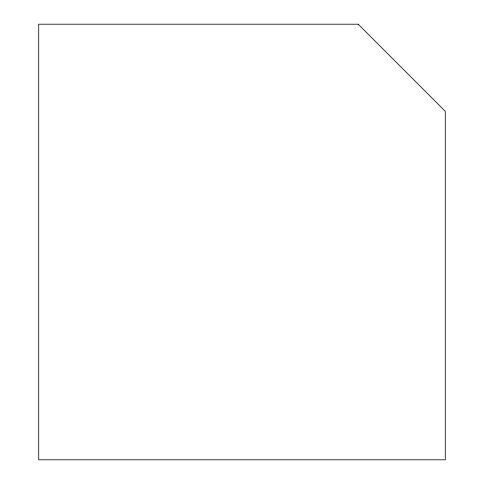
<?xml version="1.0" encoding="UTF-8"?>
<svg xmlns="http://www.w3.org/2000/svg" width="484" height="484" viewBox="0 0 484 484"><rect width="100%" height="100%" fill="white"/><g stroke="black" fill="none" stroke-linecap="round" stroke-linejoin="round"><path stroke-width="0.73" d="M358.16 24.2L38.72 24.2L38.72 459.8L445.28 459.8L445.28 111.32L358.16 24.2"/></g></svg>
